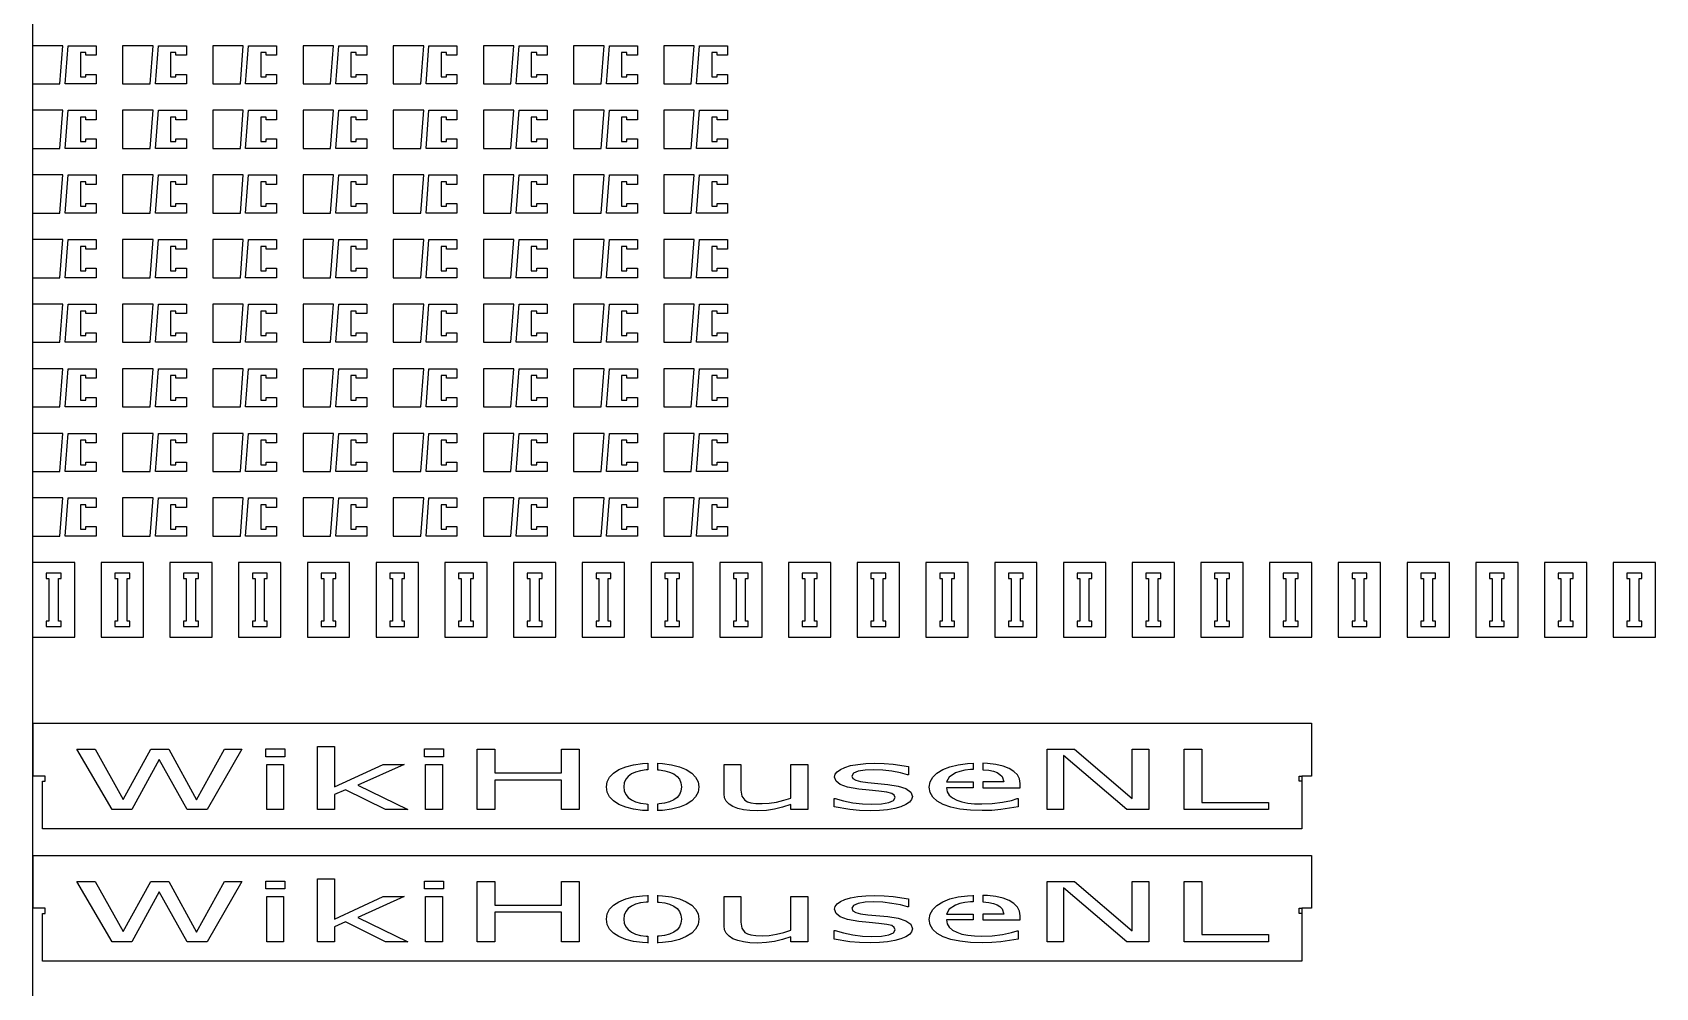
# Model space of a CAD drawing. Header units: millimetres. Extents: x -30325 to 14169, y -12596 to 6470.
# Drawn here: x -14935 to -11865, y -9093 to -7287 of the extents above; entities that cross this region are included whole.
import ezdxf

# ---------------------------------------------------------------- set-up
doc = ezdxf.new("R2010")
doc.units = ezdxf.units.MM
doc.header["$MEASUREMENT"] = 0
doc.layers.add('freeswerk_CODES', color=50, linetype='Continuous')

msp = doc.modelspace()

# ---------------------------------------------------------------- linework, layer by layer
for points in [[(-14883.4, -7383.9), (-14877.8, -7311.7), (-14935.4, -7311.7), (-14935.4, -7383.9)], [(-14814.8, -7311.7), (-14814.8, -7329.7), (-14834.6, -7329.7), (-14834.6, -7324.7), (-14844.8, -7324.7), (-14844.8, -7370.9), (-14834.6, -7370.9), (-14834.6, -7365.9), (-14814.8, -7365.9), (-14814.8, -7383.9), (-14873.4, -7383.9), (-14867.8, -7311.7)], [(-14712.8, -7383.9), (-14707.2, -7311.7), (-14764.8, -7311.7), (-14764.8, -7383.9)], [(-14644.2, -7311.7), (-14644.2, -7329.7), (-14664, -7329.7), (-14664, -7324.7), (-14674.2, -7324.7), (-14674.2, -7370.9), (-14664, -7370.9), (-14664, -7365.9), (-14644.2, -7365.9), (-14644.2, -7383.9), (-14702.8, -7383.9), (-14697.2, -7311.7)], [(-14542.2, -7383.9), (-14536.6, -7311.7), (-14594.2, -7311.7), (-14594.2, -7383.9)], [(-14473.6, -7311.7), (-14473.6, -7329.7), (-14493.4, -7329.7), (-14493.4, -7324.7), (-14503.6, -7324.7), (-14503.6, -7370.9), (-14493.4, -7370.9), (-14493.4, -7365.9), (-14473.6, -7365.9), (-14473.6, -7383.9), (-14532.2, -7383.9), (-14526.6, -7311.7)], [(-14371.6, -7383.9), (-14366, -7311.7), (-14423.6, -7311.7), (-14423.6, -7383.9)], [(-14303, -7311.7), (-14303, -7329.7), (-14322.8, -7329.7), (-14322.8, -7324.7), (-14333, -7324.7), (-14333, -7370.9), (-14322.8, -7370.9), (-14322.8, -7365.9), (-14303, -7365.9), (-14303, -7383.9), (-14361.6, -7383.9), (-14356, -7311.7)], [(-14201, -7383.9), (-14195.4, -7311.7), (-14253, -7311.7), (-14253, -7383.9)], [(-14132.4, -7311.7), (-14132.4, -7329.7), (-14152.2, -7329.7), (-14152.2, -7324.7), (-14162.4, -7324.7), (-14162.4, -7370.9), (-14152.2, -7370.9), (-14152.2, -7365.9), (-14132.4, -7365.9), (-14132.4, -7383.9), (-14191, -7383.9), (-14185.4, -7311.7)], [(-14030.4, -7383.9), (-14024.8, -7311.7), (-14082.4, -7311.7), (-14082.4, -7383.9)], [(-13961.8, -7311.7), (-13961.8, -7329.7), (-13981.6, -7329.7), (-13981.6, -7324.7), (-13991.8, -7324.7), (-13991.8, -7370.9), (-13981.6, -7370.9), (-13981.6, -7365.9), (-13961.8, -7365.9), (-13961.8, -7383.9), (-14020.4, -7383.9), (-14014.8, -7311.7)], [(-13859.8, -7383.9), (-13854.2, -7311.7), (-13911.8, -7311.7), (-13911.8, -7383.9)], [(-13791.2, -7311.7), (-13791.2, -7329.7), (-13811, -7329.7), (-13811, -7324.7), (-13821.2, -7324.7), (-13821.2, -7370.9), (-13811, -7370.9), (-13811, -7365.9), (-13791.2, -7365.9), (-13791.2, -7383.9), (-13849.8, -7383.9), (-13844.2, -7311.7)], [(-13689.2, -7383.9), (-13683.6, -7311.7), (-13741.2, -7311.7), (-13741.2, -7383.9)], [(-13620.6, -7311.7), (-13620.6, -7329.7), (-13640.4, -7329.7), (-13640.4, -7324.7), (-13650.6, -7324.7), (-13650.6, -7370.9), (-13640.4, -7370.9), (-13640.4, -7365.9), (-13620.6, -7365.9), (-13620.6, -7383.9), (-13679.2, -7383.9), (-13673.6, -7311.7)], [(-14883.4, -7506.1), (-14877.8, -7433.9), (-14935.4, -7433.9), (-14935.4, -7506.1)], [(-14814.8, -7433.9), (-14814.8, -7451.9), (-14834.6, -7451.9), (-14834.6, -7446.9), (-14844.8, -7446.9), (-14844.8, -7493.1), (-14834.6, -7493.1), (-14834.6, -7488.1), (-14814.8, -7488.1), (-14814.8, -7506.1), (-14873.4, -7506.1), (-14867.8, -7433.9)], [(-14712.8, -7506.1), (-14707.2, -7433.9), (-14764.8, -7433.9), (-14764.8, -7506.1)], [(-14644.2, -7433.9), (-14644.2, -7451.9), (-14664, -7451.9), (-14664, -7446.9), (-14674.2, -7446.9), (-14674.2, -7493.1), (-14664, -7493.1), (-14664, -7488.1), (-14644.2, -7488.1), (-14644.2, -7506.1), (-14702.8, -7506.1), (-14697.2, -7433.9)], [(-14542.2, -7506.1), (-14536.6, -7433.9), (-14594.2, -7433.9), (-14594.2, -7506.1)], [(-14473.6, -7433.9), (-14473.6, -7451.9), (-14493.4, -7451.9), (-14493.4, -7446.9), (-14503.6, -7446.9), (-14503.6, -7493.1), (-14493.4, -7493.1), (-14493.4, -7488.1), (-14473.6, -7488.1), (-14473.6, -7506.1), (-14532.2, -7506.1), (-14526.6, -7433.9)], [(-14371.6, -7506.1), (-14366, -7433.9), (-14423.6, -7433.9), (-14423.6, -7506.1)], [(-14303, -7433.9), (-14303, -7451.9), (-14322.8, -7451.9), (-14322.8, -7446.9), (-14333, -7446.9), (-14333, -7493.1), (-14322.8, -7493.1), (-14322.8, -7488.1), (-14303, -7488.1), (-14303, -7506.1), (-14361.6, -7506.1), (-14356, -7433.9)], [(-14201, -7506.1), (-14195.4, -7433.9), (-14253, -7433.9), (-14253, -7506.1)], [(-14132.4, -7433.9), (-14132.4, -7451.9), (-14152.2, -7451.9), (-14152.2, -7446.9), (-14162.4, -7446.9), (-14162.4, -7493.1), (-14152.2, -7493.1), (-14152.2, -7488.1), (-14132.4, -7488.1), (-14132.4, -7506.1), (-14191, -7506.1), (-14185.4, -7433.9)], [(-14030.4, -7506.1), (-14024.8, -7433.9), (-14082.4, -7433.9), (-14082.4, -7506.1)], [(-13961.8, -7433.9), (-13961.8, -7451.9), (-13981.6, -7451.9), (-13981.6, -7446.9), (-13991.8, -7446.9), (-13991.8, -7493.1), (-13981.6, -7493.1), (-13981.6, -7488.1), (-13961.8, -7488.1), (-13961.8, -7506.1), (-14020.4, -7506.1), (-14014.8, -7433.9)], [(-13859.8, -7506.1), (-13854.2, -7433.9), (-13911.8, -7433.9), (-13911.8, -7506.1)], [(-13791.2, -7433.9), (-13791.2, -7451.9), (-13811, -7451.9), (-13811, -7446.9), (-13821.2, -7446.9), (-13821.2, -7493.1), (-13811, -7493.1), (-13811, -7488.1), (-13791.2, -7488.1), (-13791.2, -7506.1), (-13849.8, -7506.1), (-13844.2, -7433.9)], [(-13689.2, -7506.1), (-13683.6, -7433.9), (-13741.2, -7433.9), (-13741.2, -7506.1)], [(-13620.6, -7433.9), (-13620.6, -7451.9), (-13640.4, -7451.9), (-13640.4, -7446.9), (-13650.6, -7446.9), (-13650.6, -7493.1), (-13640.4, -7493.1), (-13640.4, -7488.1), (-13620.6, -7488.1), (-13620.6, -7506.1), (-13679.2, -7506.1), (-13673.6, -7433.9)], [(-14883.4, -7628.3), (-14877.8, -7556.1), (-14935.4, -7556.1), (-14935.4, -7628.3)], [(-14814.8, -7556.1), (-14814.8, -7574.1), (-14834.6, -7574.1), (-14834.6, -7569.1), (-14844.8, -7569.1), (-14844.8, -7615.3), (-14834.6, -7615.3), (-14834.6, -7610.3), (-14814.8, -7610.3), (-14814.8, -7628.3), (-14873.4, -7628.3), (-14867.8, -7556.1)], [(-14712.8, -7628.3), (-14707.2, -7556.1), (-14764.8, -7556.1), (-14764.8, -7628.3)], [(-14644.2, -7556.1), (-14644.2, -7574.1), (-14664, -7574.1), (-14664, -7569.1), (-14674.2, -7569.1), (-14674.2, -7615.3), (-14664, -7615.3), (-14664, -7610.3), (-14644.2, -7610.3), (-14644.2, -7628.3), (-14702.8, -7628.3), (-14697.2, -7556.1)], [(-14542.2, -7628.3), (-14536.6, -7556.1), (-14594.2, -7556.1), (-14594.2, -7628.3)], [(-14473.6, -7556.1), (-14473.6, -7574.1), (-14493.4, -7574.1), (-14493.4, -7569.1), (-14503.6, -7569.1), (-14503.6, -7615.3), (-14493.4, -7615.3), (-14493.4, -7610.3), (-14473.6, -7610.3), (-14473.6, -7628.3), (-14532.2, -7628.3), (-14526.6, -7556.1)], [(-14371.6, -7628.3), (-14366, -7556.1), (-14423.6, -7556.1), (-14423.6, -7628.3)], [(-14303, -7556.1), (-14303, -7574.1), (-14322.8, -7574.1), (-14322.8, -7569.1), (-14333, -7569.1), (-14333, -7615.3), (-14322.8, -7615.3), (-14322.8, -7610.3), (-14303, -7610.3), (-14303, -7628.3), (-14361.6, -7628.3), (-14356, -7556.1)], [(-14201, -7628.3), (-14195.4, -7556.1), (-14253, -7556.1), (-14253, -7628.3)], [(-14132.4, -7556.1), (-14132.4, -7574.1), (-14152.2, -7574.1), (-14152.2, -7569.1), (-14162.4, -7569.1), (-14162.4, -7615.3), (-14152.2, -7615.3), (-14152.2, -7610.3), (-14132.4, -7610.3), (-14132.4, -7628.3), (-14191, -7628.3), (-14185.4, -7556.1)], [(-14030.4, -7628.3), (-14024.8, -7556.1), (-14082.4, -7556.1), (-14082.4, -7628.3)], [(-13961.8, -7556.1), (-13961.8, -7574.1), (-13981.6, -7574.1), (-13981.6, -7569.1), (-13991.8, -7569.1), (-13991.8, -7615.3), (-13981.6, -7615.3), (-13981.6, -7610.3), (-13961.8, -7610.3), (-13961.8, -7628.3), (-14020.4, -7628.3), (-14014.8, -7556.1)], [(-13859.8, -7628.3), (-13854.2, -7556.1), (-13911.8, -7556.1), (-13911.8, -7628.3)], [(-13791.2, -7556.1), (-13791.2, -7574.1), (-13811, -7574.1), (-13811, -7569.1), (-13821.2, -7569.1), (-13821.2, -7615.3), (-13811, -7615.3), (-13811, -7610.3), (-13791.2, -7610.3), (-13791.2, -7628.3), (-13849.8, -7628.3), (-13844.2, -7556.1)], [(-13689.2, -7628.3), (-13683.6, -7556.1), (-13741.2, -7556.1), (-13741.2, -7628.3)], [(-13620.6, -7556.1), (-13620.6, -7574.1), (-13640.4, -7574.1), (-13640.4, -7569.1), (-13650.6, -7569.1), (-13650.6, -7615.3), (-13640.4, -7615.3), (-13640.4, -7610.3), (-13620.6, -7610.3), (-13620.6, -7628.3), (-13679.2, -7628.3), (-13673.6, -7556.1)], [(-14883.4, -7750.5), (-14877.8, -7678.3), (-14935.4, -7678.3), (-14935.4, -7750.5)], [(-14814.8, -7678.3), (-14814.8, -7696.3), (-14834.6, -7696.3), (-14834.6, -7691.3), (-14844.8, -7691.3), (-14844.8, -7737.5), (-14834.6, -7737.5), (-14834.6, -7732.5), (-14814.8, -7732.5), (-14814.8, -7750.5), (-14873.4, -7750.5), (-14867.8, -7678.3)], [(-14712.8, -7750.5), (-14707.2, -7678.3), (-14764.8, -7678.3), (-14764.8, -7750.5)], [(-14644.2, -7678.3), (-14644.2, -7696.3), (-14664, -7696.3), (-14664, -7691.3), (-14674.2, -7691.3), (-14674.2, -7737.5), (-14664, -7737.5), (-14664, -7732.5), (-14644.2, -7732.5), (-14644.2, -7750.5), (-14702.8, -7750.5), (-14697.2, -7678.3)], [(-14542.2, -7750.5), (-14536.6, -7678.3), (-14594.2, -7678.3), (-14594.2, -7750.5)], [(-14473.6, -7678.3), (-14473.6, -7696.3), (-14493.4, -7696.3), (-14493.4, -7691.3), (-14503.6, -7691.3), (-14503.6, -7737.5), (-14493.4, -7737.5), (-14493.4, -7732.5), (-14473.6, -7732.5), (-14473.6, -7750.5), (-14532.2, -7750.5), (-14526.6, -7678.3)], [(-14371.6, -7750.5), (-14366, -7678.3), (-14423.6, -7678.3), (-14423.6, -7750.5)], [(-14303, -7678.3), (-14303, -7696.3), (-14322.8, -7696.3), (-14322.8, -7691.3), (-14333, -7691.3), (-14333, -7737.5), (-14322.8, -7737.5), (-14322.8, -7732.5), (-14303, -7732.5), (-14303, -7750.5), (-14361.6, -7750.5), (-14356, -7678.3)], [(-14201, -7750.5), (-14195.4, -7678.3), (-14253, -7678.3), (-14253, -7750.5)], [(-14132.4, -7678.3), (-14132.4, -7696.3), (-14152.2, -7696.3), (-14152.2, -7691.3), (-14162.4, -7691.3), (-14162.4, -7737.5), (-14152.2, -7737.5), (-14152.2, -7732.5), (-14132.4, -7732.5), (-14132.4, -7750.5), (-14191, -7750.5), (-14185.4, -7678.3)], [(-14030.4, -7750.5), (-14024.8, -7678.3), (-14082.4, -7678.3), (-14082.4, -7750.5)], [(-13961.8, -7678.3), (-13961.8, -7696.3), (-13981.6, -7696.3), (-13981.6, -7691.3), (-13991.8, -7691.3), (-13991.8, -7737.5), (-13981.6, -7737.5), (-13981.6, -7732.5), (-13961.8, -7732.5), (-13961.8, -7750.5), (-14020.4, -7750.5), (-14014.8, -7678.3)], [(-13859.8, -7750.5), (-13854.2, -7678.3), (-13911.8, -7678.3), (-13911.8, -7750.5)], [(-13791.2, -7678.3), (-13791.2, -7696.3), (-13811, -7696.3), (-13811, -7691.3), (-13821.2, -7691.3), (-13821.2, -7737.5), (-13811, -7737.5), (-13811, -7732.5), (-13791.2, -7732.5), (-13791.2, -7750.5), (-13849.8, -7750.5), (-13844.2, -7678.3)], [(-13689.2, -7750.5), (-13683.6, -7678.3), (-13741.2, -7678.3), (-13741.2, -7750.5)], [(-13620.6, -7678.3), (-13620.6, -7696.3), (-13640.4, -7696.3), (-13640.4, -7691.3), (-13650.6, -7691.3), (-13650.6, -7737.5), (-13640.4, -7737.5), (-13640.4, -7732.5), (-13620.6, -7732.5), (-13620.6, -7750.5), (-13679.2, -7750.5), (-13673.6, -7678.3)], [(-14883.4, -7872.7), (-14877.8, -7800.5), (-14935.4, -7800.5), (-14935.4, -7872.7)], [(-14814.8, -7800.5), (-14814.8, -7818.5), (-14834.6, -7818.5), (-14834.6, -7813.5), (-14844.8, -7813.5), (-14844.8, -7859.7), (-14834.6, -7859.7), (-14834.6, -7854.7), (-14814.8, -7854.7), (-14814.8, -7872.7), (-14873.4, -7872.7), (-14867.8, -7800.5)], [(-14712.8, -7872.7), (-14707.2, -7800.5), (-14764.8, -7800.5), (-14764.8, -7872.7)], [(-14644.2, -7800.5), (-14644.2, -7818.5), (-14664, -7818.5), (-14664, -7813.5), (-14674.2, -7813.5), (-14674.2, -7859.7), (-14664, -7859.7), (-14664, -7854.7), (-14644.2, -7854.7), (-14644.2, -7872.7), (-14702.8, -7872.7), (-14697.2, -7800.5)], [(-14542.2, -7872.7), (-14536.6, -7800.5), (-14594.2, -7800.5), (-14594.2, -7872.7)], [(-14473.6, -7800.5), (-14473.6, -7818.5), (-14493.4, -7818.5), (-14493.4, -7813.5), (-14503.6, -7813.5), (-14503.6, -7859.7), (-14493.4, -7859.7), (-14493.4, -7854.7), (-14473.6, -7854.7), (-14473.6, -7872.7), (-14532.2, -7872.7), (-14526.6, -7800.5)], [(-14371.6, -7872.7), (-14366, -7800.5), (-14423.6, -7800.5), (-14423.6, -7872.7)], [(-14303, -7800.5), (-14303, -7818.5), (-14322.8, -7818.5), (-14322.8, -7813.5), (-14333, -7813.5), (-14333, -7859.7), (-14322.8, -7859.7), (-14322.8, -7854.7), (-14303, -7854.7), (-14303, -7872.7), (-14361.6, -7872.7), (-14356, -7800.5)], [(-14201, -7872.7), (-14195.4, -7800.5), (-14253, -7800.5), (-14253, -7872.7)], [(-14132.4, -7800.5), (-14132.4, -7818.5), (-14152.2, -7818.5), (-14152.2, -7813.5), (-14162.4, -7813.5), (-14162.4, -7859.7), (-14152.2, -7859.7), (-14152.2, -7854.7), (-14132.4, -7854.7), (-14132.4, -7872.7), (-14191, -7872.7), (-14185.4, -7800.5)], [(-14030.4, -7872.7), (-14024.8, -7800.5), (-14082.4, -7800.5), (-14082.4, -7872.7)], [(-13961.8, -7800.5), (-13961.8, -7818.5), (-13981.6, -7818.5), (-13981.6, -7813.5), (-13991.8, -7813.5), (-13991.8, -7859.7), (-13981.6, -7859.7), (-13981.6, -7854.7), (-13961.8, -7854.7), (-13961.8, -7872.7), (-14020.4, -7872.7), (-14014.8, -7800.5)], [(-13859.8, -7872.7), (-13854.2, -7800.5), (-13911.8, -7800.5), (-13911.8, -7872.7)], [(-13791.2, -7800.5), (-13791.2, -7818.5), (-13811, -7818.5), (-13811, -7813.5), (-13821.2, -7813.5), (-13821.2, -7859.7), (-13811, -7859.7), (-13811, -7854.7), (-13791.2, -7854.7), (-13791.2, -7872.7), (-13849.8, -7872.7), (-13844.2, -7800.5)], [(-13689.2, -7872.7), (-13683.6, -7800.5), (-13741.2, -7800.5), (-13741.2, -7872.7)], [(-13620.6, -7800.5), (-13620.6, -7818.5), (-13640.4, -7818.5), (-13640.4, -7813.5), (-13650.6, -7813.5), (-13650.6, -7859.7), (-13640.4, -7859.7), (-13640.4, -7854.7), (-13620.6, -7854.7), (-13620.6, -7872.7), (-13679.2, -7872.7), (-13673.6, -7800.5)], [(-14883.4, -7994.9), (-14877.8, -7922.7), (-14935.4, -7922.7), (-14935.4, -7994.9)], [(-14814.8, -7922.7), (-14814.8, -7940.7), (-14834.6, -7940.7), (-14834.6, -7935.7), (-14844.8, -7935.7), (-14844.8, -7981.9), (-14834.6, -7981.9), (-14834.6, -7976.9), (-14814.8, -7976.9), (-14814.8, -7994.9), (-14873.4, -7994.9), (-14867.8, -7922.7)], [(-14712.8, -7994.9), (-14707.2, -7922.7), (-14764.8, -7922.7), (-14764.8, -7994.9)], [(-14644.2, -7922.7), (-14644.2, -7940.7), (-14664, -7940.7), (-14664, -7935.7), (-14674.2, -7935.7), (-14674.2, -7981.9), (-14664, -7981.9), (-14664, -7976.9), (-14644.2, -7976.9), (-14644.2, -7994.9), (-14702.8, -7994.9), (-14697.2, -7922.7)], [(-14542.2, -7994.9), (-14536.6, -7922.7), (-14594.2, -7922.7), (-14594.2, -7994.9)], [(-14473.6, -7922.7), (-14473.6, -7940.7), (-14493.4, -7940.7), (-14493.4, -7935.7), (-14503.6, -7935.7), (-14503.6, -7981.9), (-14493.4, -7981.9), (-14493.4, -7976.9), (-14473.6, -7976.9), (-14473.6, -7994.9), (-14532.2, -7994.9), (-14526.6, -7922.7)], [(-14371.6, -7994.9), (-14366, -7922.7), (-14423.6, -7922.7), (-14423.6, -7994.9)], [(-14303, -7922.7), (-14303, -7940.7), (-14322.8, -7940.7), (-14322.8, -7935.7), (-14333, -7935.7), (-14333, -7981.9), (-14322.8, -7981.9), (-14322.8, -7976.9), (-14303, -7976.9), (-14303, -7994.9), (-14361.6, -7994.9), (-14356, -7922.7)], [(-14201, -7994.9), (-14195.4, -7922.7), (-14253, -7922.7), (-14253, -7994.9)], [(-14132.4, -7922.7), (-14132.4, -7940.7), (-14152.2, -7940.7), (-14152.2, -7935.7), (-14162.4, -7935.7), (-14162.4, -7981.9), (-14152.2, -7981.9), (-14152.2, -7976.9), (-14132.4, -7976.9), (-14132.4, -7994.9), (-14191, -7994.9), (-14185.4, -7922.7)], [(-14030.4, -7994.9), (-14024.8, -7922.7), (-14082.4, -7922.7), (-14082.4, -7994.9)], [(-13961.8, -7922.7), (-13961.8, -7940.7), (-13981.6, -7940.7), (-13981.6, -7935.7), (-13991.8, -7935.7), (-13991.8, -7981.9), (-13981.6, -7981.9), (-13981.6, -7976.9), (-13961.8, -7976.9), (-13961.8, -7994.9), (-14020.4, -7994.9), (-14014.8, -7922.7)], [(-13859.8, -7994.9), (-13854.2, -7922.7), (-13911.8, -7922.7), (-13911.8, -7994.9)], [(-13791.2, -7922.7), (-13791.2, -7940.7), (-13811, -7940.7), (-13811, -7935.7), (-13821.2, -7935.7), (-13821.2, -7981.9), (-13811, -7981.9), (-13811, -7976.9), (-13791.2, -7976.9), (-13791.2, -7994.9), (-13849.8, -7994.9), (-13844.2, -7922.7)], [(-13689.2, -7994.9), (-13683.6, -7922.7), (-13741.2, -7922.7), (-13741.2, -7994.9)], [(-13620.6, -7922.7), (-13620.6, -7940.7), (-13640.4, -7940.7), (-13640.4, -7935.7), (-13650.6, -7935.7), (-13650.6, -7981.9), (-13640.4, -7981.9), (-13640.4, -7976.9), (-13620.6, -7976.9), (-13620.6, -7994.9), (-13679.2, -7994.9), (-13673.6, -7922.7)], [(-14883.4, -8117.1), (-14877.8, -8044.9), (-14935.4, -8044.9), (-14935.4, -8117.1)], [(-14814.8, -8044.9), (-14814.8, -8062.9), (-14834.6, -8062.9), (-14834.6, -8057.9), (-14844.8, -8057.9), (-14844.8, -8104.1), (-14834.6, -8104.1), (-14834.6, -8099.1), (-14814.8, -8099.1), (-14814.8, -8117.1), (-14873.4, -8117.1), (-14867.8, -8044.9)], [(-14712.8, -8117.1), (-14707.2, -8044.9), (-14764.8, -8044.9), (-14764.8, -8117.1)], [(-14644.2, -8044.9), (-14644.2, -8062.9), (-14664, -8062.9), (-14664, -8057.9), (-14674.2, -8057.9), (-14674.2, -8104.1), (-14664, -8104.1), (-14664, -8099.1), (-14644.2, -8099.1), (-14644.2, -8117.1), (-14702.8, -8117.1), (-14697.2, -8044.9)], [(-14542.2, -8117.1), (-14536.6, -8044.9), (-14594.2, -8044.9), (-14594.2, -8117.1)], [(-14473.6, -8044.9), (-14473.6, -8062.9), (-14493.4, -8062.9), (-14493.4, -8057.9), (-14503.6, -8057.9), (-14503.6, -8104.1), (-14493.4, -8104.1), (-14493.4, -8099.1), (-14473.6, -8099.1), (-14473.6, -8117.1), (-14532.2, -8117.1), (-14526.6, -8044.9)], [(-14371.6, -8117.1), (-14366, -8044.9), (-14423.6, -8044.9), (-14423.6, -8117.1)], [(-14303, -8044.9), (-14303, -8062.9), (-14322.8, -8062.9), (-14322.8, -8057.9), (-14333, -8057.9), (-14333, -8104.1), (-14322.8, -8104.1), (-14322.8, -8099.1), (-14303, -8099.1), (-14303, -8117.1), (-14361.6, -8117.1), (-14356, -8044.9)], [(-14201, -8117.1), (-14195.4, -8044.9), (-14253, -8044.9), (-14253, -8117.1)], [(-14132.4, -8044.9), (-14132.4, -8062.9), (-14152.2, -8062.9), (-14152.2, -8057.9), (-14162.4, -8057.9), (-14162.4, -8104.1), (-14152.2, -8104.1), (-14152.2, -8099.1), (-14132.4, -8099.1), (-14132.4, -8117.1), (-14191, -8117.1), (-14185.4, -8044.9)], [(-14030.4, -8117.1), (-14024.8, -8044.9), (-14082.4, -8044.9), (-14082.4, -8117.1)], [(-13961.8, -8044.9), (-13961.8, -8062.9), (-13981.6, -8062.9), (-13981.6, -8057.9), (-13991.8, -8057.9), (-13991.8, -8104.1), (-13981.6, -8104.1), (-13981.6, -8099.1), (-13961.8, -8099.1), (-13961.8, -8117.1), (-14020.4, -8117.1), (-14014.8, -8044.9)], [(-13859.8, -8117.1), (-13854.2, -8044.9), (-13911.8, -8044.9), (-13911.8, -8117.1)], [(-13791.2, -8044.9), (-13791.2, -8062.9), (-13811, -8062.9), (-13811, -8057.9), (-13821.2, -8057.9), (-13821.2, -8104.1), (-13811, -8104.1), (-13811, -8099.1), (-13791.2, -8099.1), (-13791.2, -8117.1), (-13849.8, -8117.1), (-13844.2, -8044.9)], [(-13689.2, -8117.1), (-13683.6, -8044.9), (-13741.2, -8044.9), (-13741.2, -8117.1)], [(-13620.6, -8044.9), (-13620.6, -8062.9), (-13640.4, -8062.9), (-13640.4, -8057.9), (-13650.6, -8057.9), (-13650.6, -8104.1), (-13640.4, -8104.1), (-13640.4, -8099.1), (-13620.6, -8099.1), (-13620.6, -8117.1), (-13679.2, -8117.1), (-13673.6, -8044.9)], [(-14883.4, -8239.3), (-14877.8, -8167.1), (-14935.4, -8167.1), (-14935.4, -8239.3)], [(-14814.8, -8167.1), (-14814.8, -8185.1), (-14834.6, -8185.1), (-14834.6, -8180.1), (-14844.8, -8180.1), (-14844.8, -8226.3), (-14834.6, -8226.3), (-14834.6, -8221.3), (-14814.8, -8221.3), (-14814.8, -8239.3), (-14873.4, -8239.3), (-14867.8, -8167.1)], [(-14712.8, -8239.3), (-14707.2, -8167.1), (-14764.8, -8167.1), (-14764.8, -8239.3)], [(-14644.2, -8167.1), (-14644.2, -8185.1), (-14664, -8185.1), (-14664, -8180.1), (-14674.2, -8180.1), (-14674.2, -8226.3), (-14664, -8226.3), (-14664, -8221.3), (-14644.2, -8221.3), (-14644.2, -8239.3), (-14702.8, -8239.3), (-14697.2, -8167.1)], [(-14542.2, -8239.3), (-14536.6, -8167.1), (-14594.2, -8167.1), (-14594.2, -8239.3)], [(-14473.6, -8167.1), (-14473.6, -8185.1), (-14493.4, -8185.1), (-14493.4, -8180.1), (-14503.6, -8180.1), (-14503.6, -8226.3), (-14493.4, -8226.3), (-14493.4, -8221.3), (-14473.6, -8221.3), (-14473.6, -8239.3), (-14532.2, -8239.3), (-14526.6, -8167.1)], [(-14371.6, -8239.3), (-14366, -8167.1), (-14423.6, -8167.1), (-14423.6, -8239.3)], [(-14303, -8167.1), (-14303, -8185.1), (-14322.8, -8185.1), (-14322.8, -8180.1), (-14333, -8180.1), (-14333, -8226.3), (-14322.8, -8226.3), (-14322.8, -8221.3), (-14303, -8221.3), (-14303, -8239.3), (-14361.6, -8239.3), (-14356, -8167.1)], [(-14201, -8239.3), (-14195.4, -8167.1), (-14253, -8167.1), (-14253, -8239.3)], [(-14132.4, -8167.1), (-14132.4, -8185.1), (-14152.2, -8185.1), (-14152.2, -8180.1), (-14162.4, -8180.1), (-14162.4, -8226.3), (-14152.2, -8226.3), (-14152.2, -8221.3), (-14132.4, -8221.3), (-14132.4, -8239.3), (-14191, -8239.3), (-14185.4, -8167.1)], [(-14030.4, -8239.3), (-14024.8, -8167.1), (-14082.4, -8167.1), (-14082.4, -8239.3)], [(-13961.8, -8167.1), (-13961.8, -8185.1), (-13981.6, -8185.1), (-13981.6, -8180.1), (-13991.8, -8180.1), (-13991.8, -8226.3), (-13981.6, -8226.3), (-13981.6, -8221.3), (-13961.8, -8221.3), (-13961.8, -8239.3), (-14020.4, -8239.3), (-14014.8, -8167.1)], [(-13859.8, -8239.3), (-13854.2, -8167.1), (-13911.8, -8167.1), (-13911.8, -8239.3)], [(-13791.2, -8167.1), (-13791.2, -8185.1), (-13811, -8185.1), (-13811, -8180.1), (-13821.2, -8180.1), (-13821.2, -8226.3), (-13811, -8226.3), (-13811, -8221.3), (-13791.2, -8221.3), (-13791.2, -8239.3), (-13849.8, -8239.3), (-13844.2, -8167.1)], [(-13689.2, -8239.3), (-13683.6, -8167.1), (-13741.2, -8167.1), (-13741.2, -8239.3)], [(-13620.6, -8167.1), (-13620.6, -8185.1), (-13640.4, -8185.1), (-13640.4, -8180.1), (-13650.6, -8180.1), (-13650.6, -8226.3), (-13640.4, -8226.3), (-13640.4, -8221.3), (-13620.6, -8221.3), (-13620.6, -8239.3), (-13679.2, -8239.3), (-13673.6, -8167.1)], [(-14855.4, -8289.3), (-14935.4, -8289.3), (-14935.4, -8430.3), (-14855.4, -8430.3)], [(-14881.4, -8319.3), (-14881.4, -8309.3), (-14909.4, -8309.3), (-14909.4, -8319.3), (-14904.4, -8319.3), (-14904.4, -8400.3), (-14909.4, -8400.3), (-14909.4, -8410.3), (-14881.4, -8410.3), (-14881.4, -8400.3), (-14886.4, -8400.3), (-14886.4, -8319.3)], [(-14725.4, -8289.3), (-14805.4, -8289.3), (-14805.4, -8430.3), (-14725.4, -8430.3)], [(-14751.4, -8319.3), (-14751.4, -8309.3), (-14779.4, -8309.3), (-14779.4, -8319.3), (-14774.4, -8319.3), (-14774.4, -8400.3), (-14779.4, -8400.3), (-14779.4, -8410.3), (-14751.4, -8410.3), (-14751.4, -8400.3), (-14756.4, -8400.3), (-14756.4, -8319.3)], [(-14595.4, -8289.3), (-14675.4, -8289.3), (-14675.4, -8430.3), (-14595.4, -8430.3)], [(-14621.4, -8319.3), (-14621.4, -8309.3), (-14649.4, -8309.3), (-14649.4, -8319.3), (-14644.4, -8319.3), (-14644.4, -8400.3), (-14649.4, -8400.3), (-14649.4, -8410.3), (-14621.4, -8410.3), (-14621.4, -8400.3), (-14626.4, -8400.3), (-14626.4, -8319.3)], [(-14465.4, -8289.3), (-14545.4, -8289.3), (-14545.4, -8430.3), (-14465.4, -8430.3)], [(-14491.4, -8319.3), (-14491.4, -8309.3), (-14519.4, -8309.3), (-14519.4, -8319.3), (-14514.4, -8319.3), (-14514.4, -8400.3), (-14519.4, -8400.3), (-14519.4, -8410.3), (-14491.4, -8410.3), (-14491.4, -8400.3), (-14496.4, -8400.3), (-14496.4, -8319.3)], [(-14335.4, -8289.3), (-14415.4, -8289.3), (-14415.4, -8430.3), (-14335.4, -8430.3)], [(-14361.4, -8319.3), (-14361.4, -8309.3), (-14389.4, -8309.3), (-14389.4, -8319.3), (-14384.4, -8319.3), (-14384.4, -8400.3), (-14389.4, -8400.3), (-14389.4, -8410.3), (-14361.4, -8410.3), (-14361.4, -8400.3), (-14366.4, -8400.3), (-14366.4, -8319.3)], [(-14205.4, -8289.3), (-14285.4, -8289.3), (-14285.4, -8430.3), (-14205.4, -8430.3)], [(-14231.4, -8319.3), (-14231.4, -8309.3), (-14259.4, -8309.3), (-14259.4, -8319.3), (-14254.4, -8319.3), (-14254.4, -8400.3), (-14259.4, -8400.3), (-14259.4, -8410.3), (-14231.4, -8410.3), (-14231.4, -8400.3), (-14236.4, -8400.3), (-14236.4, -8319.3)], [(-14075.4, -8289.3), (-14155.4, -8289.3), (-14155.4, -8430.3), (-14075.4, -8430.3)], [(-14101.4, -8319.3), (-14101.4, -8309.3), (-14129.4, -8309.3), (-14129.4, -8319.3), (-14124.4, -8319.3), (-14124.4, -8400.3), (-14129.4, -8400.3), (-14129.4, -8410.3), (-14101.4, -8410.3), (-14101.4, -8400.3), (-14106.4, -8400.3), (-14106.4, -8319.3)], [(-13945.4, -8289.3), (-14025.4, -8289.3), (-14025.4, -8430.3), (-13945.4, -8430.3)], [(-13971.4, -8319.3), (-13971.4, -8309.3), (-13999.4, -8309.3), (-13999.4, -8319.3), (-13994.4, -8319.3), (-13994.4, -8400.3), (-13999.4, -8400.3), (-13999.4, -8410.3), (-13971.4, -8410.3), (-13971.4, -8400.3), (-13976.4, -8400.3), (-13976.4, -8319.3)], [(-13815.4, -8289.3), (-13895.4, -8289.3), (-13895.4, -8430.3), (-13815.4, -8430.3)], [(-13841.4, -8319.3), (-13841.4, -8309.3), (-13869.4, -8309.3), (-13869.4, -8319.3), (-13864.4, -8319.3), (-13864.4, -8400.3), (-13869.4, -8400.3), (-13869.4, -8410.3), (-13841.4, -8410.3), (-13841.4, -8400.3), (-13846.4, -8400.3), (-13846.4, -8319.3)], [(-13685.4, -8289.3), (-13765.4, -8289.3), (-13765.4, -8430.3), (-13685.4, -8430.3)], [(-13711.4, -8319.3), (-13711.4, -8309.3), (-13739.4, -8309.3), (-13739.4, -8319.3), (-13734.4, -8319.3), (-13734.4, -8400.3), (-13739.4, -8400.3), (-13739.4, -8410.3), (-13711.4, -8410.3), (-13711.4, -8400.3), (-13716.4, -8400.3), (-13716.4, -8319.3)], [(-13555.4, -8289.3), (-13635.4, -8289.3), (-13635.4, -8430.3), (-13555.4, -8430.3)], [(-13581.4, -8319.3), (-13581.4, -8309.3), (-13609.4, -8309.3), (-13609.4, -8319.3), (-13604.4, -8319.3), (-13604.4, -8400.3), (-13609.4, -8400.3), (-13609.4, -8410.3), (-13581.4, -8410.3), (-13581.4, -8400.3), (-13586.4, -8400.3), (-13586.4, -8319.3)], [(-13425.4, -8289.3), (-13505.4, -8289.3), (-13505.4, -8430.3), (-13425.4, -8430.3)], [(-13451.4, -8319.3), (-13451.4, -8309.3), (-13479.4, -8309.3), (-13479.4, -8319.3), (-13474.4, -8319.3), (-13474.4, -8400.3), (-13479.4, -8400.3), (-13479.4, -8410.3), (-13451.4, -8410.3), (-13451.4, -8400.3), (-13456.4, -8400.3), (-13456.4, -8319.3)], [(-13295.4, -8289.3), (-13375.4, -8289.3), (-13375.4, -8430.3), (-13295.4, -8430.3)], [(-13321.4, -8319.3), (-13321.4, -8309.3), (-13349.4, -8309.3), (-13349.4, -8319.3), (-13344.4, -8319.3), (-13344.4, -8400.3), (-13349.4, -8400.3), (-13349.4, -8410.3), (-13321.4, -8410.3), (-13321.4, -8400.3), (-13326.4, -8400.3), (-13326.4, -8319.3)], [(-13165.4, -8289.3), (-13245.4, -8289.3), (-13245.4, -8430.3), (-13165.4, -8430.3)], [(-13191.4, -8319.3), (-13191.4, -8309.3), (-13219.4, -8309.3), (-13219.4, -8319.3), (-13214.4, -8319.3), (-13214.4, -8400.3), (-13219.4, -8400.3), (-13219.4, -8410.3), (-13191.4, -8410.3), (-13191.4, -8400.3), (-13196.4, -8400.3), (-13196.4, -8319.3)], [(-13035.4, -8289.3), (-13115.4, -8289.3), (-13115.4, -8430.3), (-13035.4, -8430.3)], [(-13061.4, -8319.3), (-13061.4, -8309.3), (-13089.4, -8309.3), (-13089.4, -8319.3), (-13084.4, -8319.3), (-13084.4, -8400.3), (-13089.4, -8400.3), (-13089.4, -8410.3), (-13061.4, -8410.3), (-13061.4, -8400.3), (-13066.4, -8400.3), (-13066.4, -8319.3)], [(-12905.4, -8289.3), (-12985.4, -8289.3), (-12985.4, -8430.3), (-12905.4, -8430.3)], [(-12931.4, -8319.3), (-12931.4, -8309.3), (-12959.4, -8309.3), (-12959.4, -8319.3), (-12954.4, -8319.3), (-12954.4, -8400.3), (-12959.4, -8400.3), (-12959.4, -8410.3), (-12931.4, -8410.3), (-12931.4, -8400.3), (-12936.4, -8400.3), (-12936.4, -8319.3)], [(-12775.4, -8289.3), (-12855.4, -8289.3), (-12855.4, -8430.3), (-12775.4, -8430.3)], [(-12801.4, -8319.3), (-12801.4, -8309.3), (-12829.4, -8309.3), (-12829.4, -8319.3), (-12824.4, -8319.3), (-12824.4, -8400.3), (-12829.4, -8400.3), (-12829.4, -8410.3), (-12801.4, -8410.3), (-12801.4, -8400.3), (-12806.4, -8400.3), (-12806.4, -8319.3)], [(-12645.4, -8289.3), (-12725.4, -8289.3), (-12725.4, -8430.3), (-12645.4, -8430.3)], [(-12671.4, -8319.3), (-12671.4, -8309.3), (-12699.4, -8309.3), (-12699.4, -8319.3), (-12694.4, -8319.3), (-12694.4, -8400.3), (-12699.4, -8400.3), (-12699.4, -8410.3), (-12671.4, -8410.3), (-12671.4, -8400.3), (-12676.4, -8400.3), (-12676.4, -8319.3)], [(-12515.4, -8289.3), (-12595.4, -8289.3), (-12595.4, -8430.3), (-12515.4, -8430.3)], [(-12541.4, -8319.3), (-12541.4, -8309.3), (-12569.4, -8309.3), (-12569.4, -8319.3), (-12564.4, -8319.3), (-12564.4, -8400.3), (-12569.4, -8400.3), (-12569.4, -8410.3), (-12541.4, -8410.3), (-12541.4, -8400.3), (-12546.4, -8400.3), (-12546.4, -8319.3)], [(-12385.4, -8289.3), (-12465.4, -8289.3), (-12465.4, -8430.3), (-12385.4, -8430.3)], [(-12411.4, -8319.3), (-12411.4, -8309.3), (-12439.4, -8309.3), (-12439.4, -8319.3), (-12434.4, -8319.3), (-12434.4, -8400.3), (-12439.4, -8400.3), (-12439.4, -8410.3), (-12411.4, -8410.3), (-12411.4, -8400.3), (-12416.4, -8400.3), (-12416.4, -8319.3)], [(-12255.4, -8289.3), (-12335.4, -8289.3), (-12335.4, -8430.3), (-12255.4, -8430.3)], [(-12281.4, -8319.3), (-12281.4, -8309.3), (-12309.4, -8309.3), (-12309.4, -8319.3), (-12304.4, -8319.3), (-12304.4, -8400.3), (-12309.4, -8400.3), (-12309.4, -8410.3), (-12281.4, -8410.3), (-12281.4, -8400.3), (-12286.4, -8400.3), (-12286.4, -8319.3)], [(-12125.4, -8289.3), (-12205.4, -8289.3), (-12205.4, -8430.3), (-12125.4, -8430.3)], [(-12151.4, -8319.3), (-12151.4, -8309.3), (-12179.4, -8309.3), (-12179.4, -8319.3), (-12174.4, -8319.3), (-12174.4, -8400.3), (-12179.4, -8400.3), (-12179.4, -8410.3), (-12151.4, -8410.3), (-12151.4, -8400.3), (-12156.4, -8400.3), (-12156.4, -8319.3)], [(-11995.4, -8289.3), (-12075.4, -8289.3), (-12075.4, -8430.3), (-11995.4, -8430.3)], [(-12021.4, -8319.3), (-12021.4, -8309.3), (-12049.4, -8309.3), (-12049.4, -8319.3), (-12044.4, -8319.3), (-12044.4, -8400.3), (-12049.4, -8400.3), (-12049.4, -8410.3), (-12021.4, -8410.3), (-12021.4, -8400.3), (-12026.4, -8400.3), (-12026.4, -8319.3)], [(-11865.4, -8289.3), (-11945.4, -8289.3), (-11945.4, -8430.3), (-11865.4, -8430.3)], [(-11891.4, -8319.3), (-11891.4, -8309.3), (-11919.4, -8309.3), (-11919.4, -8319.3), (-11914.4, -8319.3), (-11914.4, -8400.3), (-11919.4, -8400.3), (-11919.4, -8410.3), (-11891.4, -8410.3), (-11891.4, -8400.3), (-11896.4, -8400.3), (-11896.4, -8319.3)], [(-14711.6, -8642.3), (-14677.6, -8642.3), (-14624.9, -8738.1), (-14572.3, -8642.3), (-14539.4, -8642.3), (-14604.9, -8756.4), (-14642.7, -8756.4), (-14695.7, -8661.7), (-14747.5, -8756.4), (-14784.4, -8756.4), (-14851.2, -8642.3), (-14816.8, -8642.3), (-14763.8, -8737.2)], [(-14494.2, -8656.5), (-14494.2, -8641.5), (-14458.3, -8641.5), (-14458.3, -8656.5)], [(-14232, -8670.8), (-14319.9, -8710.3), (-14225.6, -8756.4), (-14267.6, -8756.4), (-14343.5, -8718.9), (-14364.1, -8727.8), (-14364.1, -8756.4), (-14396, -8756.4), (-14396, -8637.2), (-14364.1, -8637.2), (-14364.1, -8713.6), (-14272.2, -8670.8)], [(-14193.8, -8641.5), (-14157.9, -8641.5), (-14157.9, -8656.5), (-14193.8, -8656.5)], [(-14094.4, -8642.3), (-14060.8, -8642.3), (-14060.8, -8687.1), (-13935, -8687.1), (-13935, -8642.3), (-13901.5, -8642.3), (-13901.5, -8756.4), (-13935, -8756.4), (-13935, -8700.5), (-14060.8, -8700.5), (-14060.8, -8756.4), (-14094.4, -8756.4)], [(-12855.4, -8735.5), (-12855.4, -8642.3), (-12824.1, -8642.3), (-12824.1, -8756.4), (-12865.6, -8756.4), (-12985.1, -8654.3), (-12985.1, -8756.4), (-13016.4, -8756.4), (-13016.4, -8642.3), (-12964.5, -8642.3)], [(-12757, -8642.3), (-12723.5, -8642.3), (-12723.5, -8742.9), (-12597.5, -8742.9), (-12597.5, -8756.4), (-12757, -8756.4)], [(-14492.2, -8670.8), (-14460.3, -8670.8), (-14460.3, -8756.4), (-14492.2, -8756.4)], [(-14159.9, -8756.4), (-14191.7, -8756.4), (-14191.7, -8670.8), (-14159.9, -8670.8)], [(-13590.6, -8756.7), (-13601.4, -8754.1), (-13610.5, -8750.5), (-13617.8, -8745.9), (-13623, -8740.4), (-13626.1, -8733.9), (-13627.1, -8726.4), (-13627.1, -8670.8), (-13595.3, -8670.8), (-13595.3, -8719.5), (-13593.9, -8730.7), (-13588.2, -8738.6), (-13582.9, -8741.5), (-13576.3, -8743.5), (-13567.4, -8744.7), (-13555.1, -8745.1), (-13542.2, -8744.3), (-13528.1, -8742.1), (-13514, -8738.8), (-13500.8, -8734.7), (-13500.8, -8670.8), (-13468.9, -8670.8), (-13468.9, -8756.4), (-13500.8, -8756.4), (-13500.8, -8746.9), (-13516.5, -8752), (-13531.6, -8755.7), (-13547.1, -8758), (-13564.1, -8758.8), (-13578.2, -8758.3)], [(-13327.2, -8681.6), (-13344.1, -8680.9), (-13360.2, -8681.7), (-13373.6, -8683.9), (-13382.6, -8687.7), (-13385.6, -8693), (-13383.8, -8697.6), (-13378.3, -8700.9), (-13369, -8703.4), (-13355.3, -8705.3), (-13317.4, -8708.8), (-13297.7, -8711.9), (-13283.2, -8716.7), (-13274.2, -8723.3), (-13271.1, -8731.7), (-13272.5, -8737.3), (-13276.5, -8742.4), (-13283.2, -8746.9), (-13292.6, -8751), (-13304.3, -8754.2), (-13317.9, -8756.6), (-13333.5, -8758), (-13351.1, -8758.5), (-13371.2, -8757.9), (-13389.6, -8756.2), (-13419, -8751.3), (-13419, -8735.1), (-13417.3, -8735.1), (-13401.4, -8739.7), (-13383.8, -8743.3), (-13365.7, -8745.5), (-13348.4, -8746.3), (-13329.7, -8745.5), (-13315.5, -8743.2), (-13306.6, -8739.3), (-13303.7, -8733.6), (-13305.3, -8729.1), (-13310.1, -8725.9), (-13319.5, -8723.5), (-13334.8, -8721.5), (-13352.5, -8719.8), (-13372.4, -8717.9), (-13393.7, -8714.2), (-13407.7, -8709.1), (-13415.5, -8702.6), (-13418.1, -8694.9), (-13416.9, -8689.7), (-13413.3, -8684.9), (-13407.2, -8680.5), (-13398.7, -8676.6), (-13387.9, -8673.3), (-13374.5, -8670.8), (-13359, -8669.3), (-13341.8, -8668.7), (-13324.7, -8669.2), (-13307.5, -8670.6), (-13278.6, -8675.2), (-13278.6, -8690.6), (-13280.3, -8690.6), (-13293.8, -8686.8), (-13309.9, -8683.7)], [(-12539.3, -8692.9), (-12534.3, -8692.9), (-12534.3, -8702.9), (-12539.3, -8702.9)], [(-14711.6, -8892.3), (-14677.6, -8892.3), (-14624.9, -8988.1), (-14572.3, -8892.3), (-14539.4, -8892.3), (-14604.9, -9006.4), (-14642.7, -9006.4), (-14695.7, -8911.7), (-14747.5, -9006.4), (-14784.4, -9006.4), (-14851.2, -8892.3), (-14816.8, -8892.3), (-14763.8, -8987.2)], [(-14494.2, -8906.5), (-14494.2, -8891.5), (-14458.3, -8891.5), (-14458.3, -8906.5)], [(-14232, -8920.8), (-14319.9, -8960.3), (-14225.6, -9006.4), (-14267.6, -9006.4), (-14343.5, -8968.9), (-14364.1, -8977.8), (-14364.1, -9006.4), (-14396, -9006.4), (-14396, -8887.2), (-14364.1, -8887.2), (-14364.1, -8963.6), (-14272.2, -8920.8)], [(-14193.8, -8891.5), (-14157.9, -8891.5), (-14157.9, -8906.5), (-14193.8, -8906.5)], [(-14094.4, -8892.3), (-14060.8, -8892.3), (-14060.8, -8937.1), (-13935, -8937.1), (-13935, -8892.3), (-13901.5, -8892.3), (-13901.5, -9006.4), (-13935, -9006.4), (-13935, -8950.5), (-14060.8, -8950.5), (-14060.8, -9006.4), (-14094.4, -9006.4)], [(-12855.4, -8985.5), (-12855.4, -8892.3), (-12824.1, -8892.3), (-12824.1, -9006.4), (-12865.6, -9006.4), (-12985.1, -8904.3), (-12985.1, -9006.4), (-13016.4, -9006.4), (-13016.4, -8892.3), (-12964.5, -8892.3)], [(-12757, -8892.3), (-12723.5, -8892.3), (-12723.5, -8992.9), (-12597.5, -8992.9), (-12597.5, -9006.4), (-12757, -9006.4)], [(-14492.2, -8920.8), (-14460.3, -8920.8), (-14460.3, -9006.4), (-14492.2, -9006.4)], [(-14159.9, -9006.4), (-14191.7, -9006.4), (-14191.7, -8920.8), (-14159.9, -8920.8)], [(-13590.6, -9006.7), (-13601.4, -9004.1), (-13610.5, -9000.5), (-13617.8, -8995.9), (-13623, -8990.4), (-13626.1, -8983.9), (-13627.1, -8976.4), (-13627.1, -8920.8), (-13595.3, -8920.8), (-13595.3, -8969.5), (-13593.9, -8980.7), (-13588.2, -8988.6), (-13582.9, -8991.5), (-13576.3, -8993.5), (-13567.4, -8994.7), (-13555.1, -8995.1), (-13542.2, -8994.3), (-13528.1, -8992.1), (-13514, -8988.8), (-13500.8, -8984.7), (-13500.8, -8920.8), (-13468.9, -8920.8), (-13468.9, -9006.4), (-13500.8, -9006.4), (-13500.8, -8996.9), (-13516.5, -9002), (-13531.6, -9005.7), (-13547.1, -9008), (-13564.1, -9008.8), (-13578.2, -9008.3)], [(-13327.2, -8931.6), (-13344.1, -8930.9), (-13360.2, -8931.7), (-13373.6, -8933.9), (-13382.6, -8937.7), (-13385.6, -8943), (-13383.8, -8947.6), (-13378.3, -8950.9), (-13369, -8953.4), (-13355.3, -8955.3), (-13317.4, -8958.8), (-13297.7, -8961.9), (-13283.2, -8966.7), (-13274.2, -8973.3), (-13271.1, -8981.7), (-13272.5, -8987.3), (-13276.5, -8992.4), (-13283.2, -8996.9), (-13292.6, -9001), (-13304.3, -9004.2), (-13317.9, -9006.6), (-13333.5, -9008), (-13351.1, -9008.5), (-13371.2, -9007.9), (-13389.6, -9006.2), (-13419, -9001.3), (-13419, -8985.1), (-13417.3, -8985.1), (-13401.4, -8989.7), (-13383.8, -8993.3), (-13365.7, -8995.5), (-13348.4, -8996.3), (-13329.7, -8995.5), (-13315.5, -8993.2), (-13306.6, -8989.3), (-13303.7, -8983.6), (-13305.3, -8979.1), (-13310.1, -8975.9), (-13319.5, -8973.5), (-13334.8, -8971.5), (-13352.5, -8969.8), (-13372.4, -8967.9), (-13393.7, -8964.2), (-13407.7, -8959.1), (-13415.5, -8952.6), (-13418.1, -8944.9), (-13416.9, -8939.7), (-13413.3, -8934.9), (-13407.2, -8930.5), (-13398.7, -8926.6), (-13387.9, -8923.3), (-13374.5, -8920.8), (-13359, -8919.3), (-13341.8, -8918.7), (-13324.7, -8919.2), (-13307.5, -8920.6), (-13278.6, -8925.2), (-13278.6, -8940.6), (-13280.3, -8940.6), (-13293.8, -8936.8), (-13309.9, -8933.7)], [(-12539.3, -8942.9), (-12534.3, -8942.9), (-12534.3, -8952.9), (-12539.3, -8952.9)]]:
    msp.add_lwpolyline(points, close=True)
for points in [[(-12534.3, -8702.9), (-12534.3, -8792.9), (-14916.3, -8792.9), (-14916.3, -8702.9), (-14911.3, -8702.9), (-14911.3, -8692.9), (-14934.3, -8692.9), (-14934.3, -8592.9), (-12516.3, -8592.9), (-12516.3, -8692.9), (-12534.3, -8692.9)], [(-13771.3, -8758.4), (-13781.3, -8758), (-13798.3, -8755.7), (-13813.2, -8752), (-13826, -8746.7), (-13836.4, -8740.1), (-13843.7, -8732.4), (-13848.2, -8723.6), (-13849.6, -8713.6), (-13848.2, -8703.7), (-13843.7, -8694.9), (-13836.4, -8687.2), (-13826, -8680.6), (-13813.2, -8675.3), (-13798.3, -8671.5), (-13781.3, -8669.2), (-13771.3, -8668.8)], [(-13771.3, -8668.4), (-13771.3, -8668.8), (-13771.3, -8681.2), (-13774.5, -8681.4), (-13785.3, -8682.9), (-13794.6, -8685.4), (-13802.5, -8688.9), (-13808.7, -8693.5), (-13813.2, -8699.1), (-13815.9, -8705.9), (-13816.8, -8713.6), (-13815.9, -8721.2), (-13813.2, -8727.8), (-13808.7, -8733.4), (-13802.4, -8738), (-13794.5, -8741.7), (-13785.2, -8744.3), (-13774.4, -8745.8), (-13771.3, -8746), (-13771.3, -8758.4), (-13771.3, -8758.8)], [(-13753.3, -8668.4), (-13753.3, -8668.8), (-13753.3, -8681.2), (-13750.2, -8681.4), (-13739.5, -8682.9), (-13730.2, -8685.4), (-13722.3, -8688.9), (-13716, -8693.5), (-13711.5, -8699.1), (-13708.8, -8705.9), (-13707.9, -8713.6), (-13708.8, -8721.3), (-13711.5, -8727.9), (-13716, -8733.5), (-13722.4, -8738.1), (-13730.3, -8741.7), (-13739.6, -8744.3), (-13750.2, -8745.8), (-13753.3, -8746), (-13753.3, -8758.4), (-13753.3, -8758.8)], [(-13753.3, -8668.8), (-13743.4, -8669.2), (-13726.5, -8671.5), (-13711.6, -8675.3), (-13698.8, -8680.6), (-13688.4, -8687.2), (-13681, -8694.9), (-13676.5, -8703.7), (-13675, -8713.6), (-13676.5, -8723.6), (-13681, -8732.4), (-13688.4, -8740.1), (-13698.8, -8746.7), (-13711.6, -8752), (-13726.5, -8755.7), (-13743.4, -8758), (-13753.3, -8758.4)], [(-13156, -8668.4), (-13156, -8668.8), (-13156, -8680.6), (-13160.8, -8680.7), (-13171.7, -8682), (-13181.2, -8684.1), (-13189.4, -8687.1), (-13201.3, -8694.8), (-13206.6, -8704.1), (-13156, -8704.1), (-13156, -8715.1), (-13206.6, -8715.1), (-13205.3, -8722.5), (-13201.4, -8728.9), (-13195.2, -8734.2), (-13187, -8738.5), (-13177.4, -8741.7), (-13166.1, -8744), (-13153.3, -8745.4), (-13139.4, -8745.8), (-13120, -8745), (-13100.5, -8742.3), (-13083.8, -8738.9), (-13072.7, -8735.5), (-13071, -8735.5), (-13071, -8751.2), (-13103.8, -8756.3), (-13121, -8757.9), (-13139.1, -8758.4), (-13161.3, -8757.7), (-13181, -8755.5), (-13198.1, -8751.9), (-13212.6, -8746.9), (-13224.1, -8740.5), (-13232.4, -8732.9), (-13237.3, -8724.1), (-13239, -8714.1), (-13237.4, -8704.1), (-13232.6, -8695.3), (-13224.7, -8687.5), (-13213.7, -8680.8), (-13200, -8675.4), (-13184.3, -8671.5), (-13166.7, -8669.2), (-13156, -8668.8)], [(-13138, -8668.4), (-13138, -8668.7), (-13138, -8681.1), (-13126.5, -8681.9), (-13117.9, -8683.8), (-13110.9, -8686.5), (-13105.4, -8689.9), (-13101.5, -8694), (-13098.2, -8704.1), (-13138, -8704.1), (-13138, -8715.1), (-13067.3, -8715.1), (-13067.3, -8707.3), (-13068.5, -8698.5), (-13072.4, -8690.8), (-13078.9, -8684.1), (-13088, -8678.5), (-13099.5, -8674.1), (-13113.1, -8671), (-13129, -8669.1), (-13138, -8668.7)], [(-12534.3, -8952.9), (-12534.3, -9042.9), (-14916.3, -9042.9), (-14916.3, -8952.9), (-14911.3, -8952.9), (-14911.3, -8942.9), (-14934.3, -8942.9), (-14934.3, -8842.9), (-12516.3, -8842.9), (-12516.3, -8942.9), (-12534.3, -8942.9)], [(-13771.3, -9008.4), (-13781.3, -9008), (-13798.3, -9005.7), (-13813.2, -9002), (-13826, -8996.7), (-13836.4, -8990.1), (-13843.7, -8982.4), (-13848.2, -8973.6), (-13849.6, -8963.6), (-13848.2, -8953.7), (-13843.7, -8944.9), (-13836.4, -8937.2), (-13826, -8930.6), (-13813.2, -8925.3), (-13798.3, -8921.5), (-13781.3, -8919.2), (-13771.3, -8918.8)], [(-13771.3, -8918.4), (-13771.3, -8918.8), (-13771.3, -8931.2), (-13774.5, -8931.4), (-13785.3, -8932.9), (-13794.6, -8935.4), (-13802.5, -8938.9), (-13808.7, -8943.5), (-13813.2, -8949.1), (-13815.9, -8955.9), (-13816.8, -8963.6), (-13815.9, -8971.2), (-13813.2, -8977.8), (-13808.7, -8983.4), (-13802.4, -8988), (-13794.5, -8991.7), (-13785.2, -8994.3), (-13774.4, -8995.8), (-13771.3, -8996), (-13771.3, -9008.4), (-13771.3, -9008.8)], [(-13753.3, -8918.4), (-13753.3, -8918.8), (-13753.3, -8931.2), (-13750.2, -8931.4), (-13739.5, -8932.9), (-13730.2, -8935.4), (-13722.3, -8938.9), (-13716, -8943.5), (-13711.5, -8949.1), (-13708.8, -8955.9), (-13707.9, -8963.6), (-13708.8, -8971.3), (-13711.5, -8977.9), (-13716, -8983.5), (-13722.4, -8988.1), (-13730.3, -8991.7), (-13739.6, -8994.3), (-13750.2, -8995.8), (-13753.3, -8996), (-13753.3, -9008.4), (-13753.3, -9008.8)], [(-13753.3, -8918.8), (-13743.4, -8919.2), (-13726.5, -8921.5), (-13711.6, -8925.3), (-13698.8, -8930.6), (-13688.4, -8937.2), (-13681, -8944.9), (-13676.5, -8953.7), (-13675, -8963.6), (-13676.5, -8973.6), (-13681, -8982.4), (-13688.4, -8990.1), (-13698.8, -8996.7), (-13711.6, -9002), (-13726.5, -9005.7), (-13743.4, -9008), (-13753.3, -9008.4)], [(-13156, -8918.4), (-13156, -8918.8), (-13156, -8930.6), (-13160.8, -8930.7), (-13171.7, -8932), (-13181.2, -8934.1), (-13189.4, -8937.1), (-13201.3, -8944.8), (-13206.6, -8954.1), (-13156, -8954.1), (-13156, -8965.1), (-13206.6, -8965.1), (-13205.3, -8972.5), (-13201.4, -8978.9), (-13195.2, -8984.2), (-13187, -8988.5), (-13177.4, -8991.7), (-13166.1, -8994), (-13153.3, -8995.4), (-13139.4, -8995.8), (-13120, -8995), (-13100.5, -8992.3), (-13083.8, -8988.9), (-13072.7, -8985.5), (-13071, -8985.5), (-13071, -9001.2), (-13103.8, -9006.3), (-13121, -9007.9), (-13139.1, -9008.4), (-13161.3, -9007.7), (-13181, -9005.5), (-13198.1, -9001.9), (-13212.6, -8996.9), (-13224.1, -8990.5), (-13232.4, -8982.9), (-13237.3, -8974.1), (-13239, -8964.1), (-13237.4, -8954.1), (-13232.6, -8945.3), (-13224.7, -8937.5), (-13213.7, -8930.8), (-13200, -8925.4), (-13184.3, -8921.5), (-13166.7, -8919.2), (-13156, -8918.8)], [(-13138, -8918.4), (-13138, -8918.7), (-13138, -8931.1), (-13126.5, -8931.9), (-13117.9, -8933.8), (-13110.9, -8936.5), (-13105.4, -8939.9), (-13101.5, -8944), (-13098.2, -8954.1), (-13138, -8954.1), (-13138, -8965.1), (-13067.3, -8965.1), (-13067.3, -8957.3), (-13068.5, -8948.5), (-13072.4, -8940.8), (-13078.9, -8934.1), (-13088, -8928.5), (-13099.5, -8924.1), (-13113.1, -8921), (-13129, -8919.1), (-13138, -8918.7)]]:
    msp.add_lwpolyline(points)
at = {"layer": 'freeswerk_CODES'}
msp.add_line((-14935.4, 1560), (-14935.4, -12595.9), dxfattribs=at)

doc.saveas('drawing.dxf')
